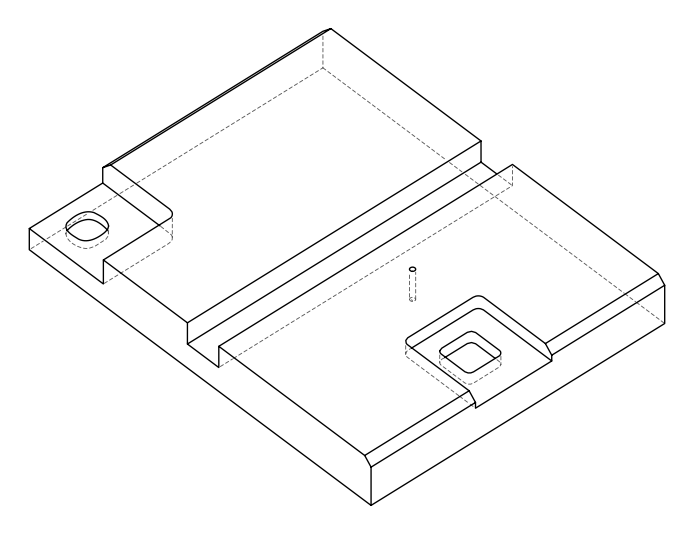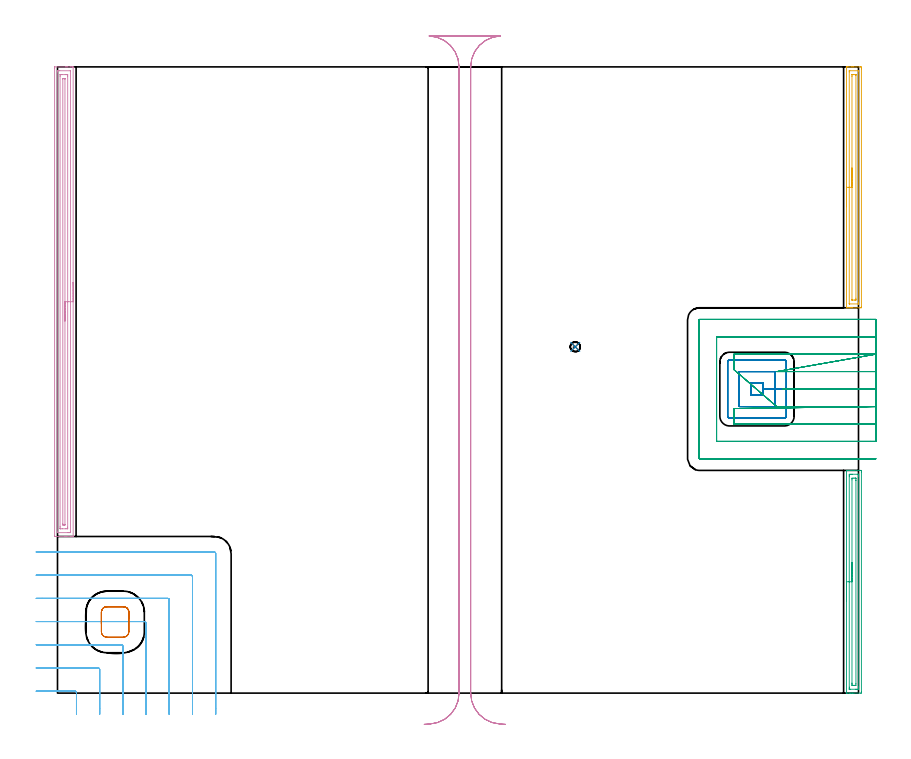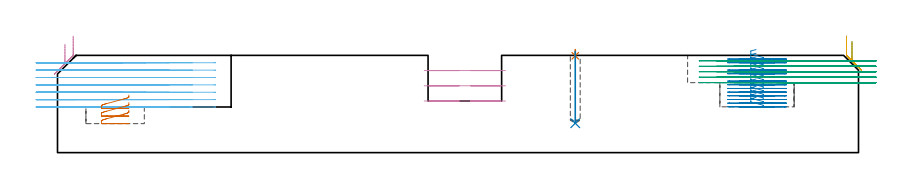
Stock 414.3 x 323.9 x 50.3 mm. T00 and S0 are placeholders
(PLAN: 10 operations, 6 tool changes, 51.4 min)
(1 SPOT_DRILL | STEP1POCKET | NXT0321_9005460120000 | 0.03 min | 1 mm3)
(2 DRILL_BLIND_HOLE_INTO_CENTER | STEP1POCKET | UGT0301_175 | 0.15 min | 683 mm3)
(3 AREA_MILL | FG_CHAMFER_SURFACE | UGT0205_001 | 2.97 min | 3558 mm3)
(4 AREA_MILL_1 | FG_CHAMFER_SURFACE_1 | UGT0205_001 | 7.97 min | 11453 mm3)
(5 AREA_MILL_2 | FG_CHAMFER_SURFACE_2 | UGT0205_001 | 3.2 min | 3837 mm3)
(6 MILL_CORNER_NOTCH_RECTANGULAR | CORNER_NOTCH_RECTANGULAR | UGT0201_008 | Follow Part, ap 4, ae 75% | 11.44 min | 193520 mm3)
(7 MILL_RECTANGULAR_POCKET | POCKET_RECTANGULAR_STRAIGHT | UGT0201_008 | Follow Part, ap 4, ae 75% | 0.67 min | 7377 mm3)
(8 MILL_RECTANGULAR_POCKET_1 | POCKET_RECTANGULAR_STRAIGHT_1 | NXT0201_009 | Follow Part, ap 2, ae 75% | 7.53 min | 38352 mm3)
(9 MILL_SLOT | SLOT_PARTIAL_RECTANGULAR | NXT0201_011 | Follow Part, ap 3, ae 75% | 12.69 min | 84000 mm3)
(10 MILL_RECTANGULAR_SLOT | SLOT_RECTANGULAR | UGT0201_004 | Follow Part, ap 8, ae 75% | 4.78 min | 290527 mm3)
(TOOL NXT0321_9005460120000 | NC Spot Drill, 142deg, 12mm, Carbide, Uncoated | D12 PA142 FL30 Z2)
(TOOL UGT0301_175 | Twist Drill 5.1 mm | D5.1 PA118 FL50 Z2)
(TOOL UGT0205_001 | Chamfer Mill 20 x 3 x 45 deg. | D20 FL50 Z2)
(TOOL UGT0201_008 | End Mill 16 mm | D16 FL32 Z4)
(TOOL NXT0201_009 | ENDMILL 8mm [2P460-0800-NA 1630] | D8 FL26 Z6)
(TOOL NXT0201_011 | ENDMILL 12mm [2P460-1200-NA 1630] | D12 FL38 Z6)
(TOOL UGT0201_004 | End Mill 32 mm | D32 FL53 Z6)
(OP 1 SPOT_DRILL)
G17 G21 G94 G90
T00 M6
G54
G17 G0 G90 X267.8 Y179.1 S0 M3
G43 Z60.3 H0
G94 G81 G98 Z50.08 F250. R53.3
G80
M5
M2
(OP 2 DRILL_BLIND_HOLE_INTO_CENTER)
G17 G21 G94 G90
T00 M6
G54
G17 G0 G90 X267.8 Y179.1 S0 M3
G43 Z60.3 H0
G94 G81 G98 Z15.2 F250. R52.3
G80
M5
M2
(OP 3 AREA_MILL)
G17 G21 G94 G90
T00 M6
G54
G17 G0 G90 X408.1 Y47.6 S1061 M3
G43 Z60.3 H0
G94 G1 Y47.638 Z59.428 F250.
Y47.752 Z58.563
Y47.941 Z57.712
Y48.203 Z56.88
Y48.537 Z56.074
Y48.94 Z55.3
Y49.408 Z54.564
Y49.94 Z53.872
Y50.529 Z53.229
Y51.172 Z52.639
Y51.864 Z52.108
Y52.6 Z51.64
Y53.374 Z51.237
Y54.18 Z50.903
Y55.012 Z50.641
Y55.863 Z50.452
Y56.728 Z50.338
Y57.6 Z50.3
Y115.062
X408.102 Y115.19 Z50.288
X408.208 Y115.198 Z50.184
X408.318 Y115.2 Z50.08
X408.994 Z49.405
X409.659 Z48.74
X410.201 Z48.195
X410.472 Z47.925
X411.076 Z47.321
X411.347 Z47.051
X411.947 Z46.447
X415.146 Z43.251
X415.448 Y115.197 Z42.949
X415.792 Y115.19 Z42.604
X415.797 Y114.973 Z42.601
X415.8 Y114.616 Z42.6
Y114.257
Y0.583
X415.797 Y0.227 Z42.601
X415.792 Y0.01 Z42.604
X415.448 Y0. Z42.949
X411.95 Z46.444
X411.347 Z47.051
X411.076 Z47.321
X410.472 Z47.925
X410.201 Z48.195
X409.659 Z48.74
X408.318 Z50.08
X408.209 Z50.183
X408.102 Y0.01 Z50.288
X408.1 Y0.138 Z50.3
Y57.6
X409.514 Z48.886
Y111.944
X409.515 Y112.643 Z48.885
X409.517 Y112.835 Z48.883
X409.521 Y113.175 Z48.879
X409.85 Y113.192 Z48.55
X410.201 Y113.197 Z48.199
X410.717 Y113.2 Z47.683
X411.076 Z47.324
X413.699 Z44.701
X414.215 Z44.185
X414.339 Y113.197 Z44.061
X414.361 Y113.195 Z44.039
X414.379 Y113.191 Z44.021
X414.38 Y113.164 Z44.02
X414.384 Y113.027 Z44.016
X414.385 Y112.835 Z44.015
X414.386 Y112.135 Z44.014
Y3.256
X414.385 Y2.557 Z44.015
X414.383 Y2.365 Z44.017
X414.379 Y2.025 Z44.021
X414.05 Y2.008 Z44.35
X413.699 Y2.003 Z44.701
X413.183 Y2. Z45.217
X412.824 Z45.576
X410.201 Z48.199
X409.685 Z48.715
X409.561 Y2.003 Z48.839
X409.539 Y2.005 Z48.861
X409.521 Y2.009 Z48.879
X409.52 Y2.036 Z48.88
X409.516 Y2.173 Z48.884
X409.515 Y2.365 Z48.885
X409.514 Y3.065 Z48.886
Y57.6
X410.928 Z47.472
X410.929 Y110.311 Z47.471
X410.935 Y111.053 Z47.465
X410.938 Y111.193 Z47.462
X411.95 Y111.2 Z46.45
X412.681 Y111.199 Z45.719
X412.824 Y111.195 Z45.576
X412.962 Y111.19 Z45.438
X412.966 Y111.053 Z45.434
X412.969 Y110.905 Z45.431
X412.971 Y110.162 Z45.429
X412.972 Y110.012 Z45.428
X412.971 Y4.889 Z45.429
X412.965 Y4.147 Z45.435
X412.962 Y4.007 Z45.438
X411.95 Y4. Z46.45
X411.219 Y4.001 Z47.181
X411.076 Y4.005 Z47.324
X410.938 Y4.01 Z47.462
X410.934 Y4.147 Z47.466
X410.931 Y4.295 Z47.469
X410.929 Y5.038 Z47.471
X410.928 Y5.188 Z47.472
Y57.6
Y58.472 Z47.51
Y59.336 Z47.623
Y60.188 Z47.812
Y61.02 Z48.075
Y61.826 Z48.408
Y62.6 Z48.811
Y63.336 Z49.28
Y64.028 Z49.811
Y64.671 Z50.401
Y65.26 Z51.044
Y65.791 Z51.736
Y66.26 Z52.472
Y66.663 Z53.245
Y66.997 Z54.051
Y67.259 Z54.883
Y67.448 Z55.735
Y67.562 Z56.6
Y67.6 Z57.472
G0 Z60.3
M5
M2
(OP 4 AREA_MILL_1)
G17 G21 G94 G90
T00 M6
G54
G17 G0 G90 X8.1 Y212.45 S1061 M3
G43 Z60.3 H0
G94 G1 Y212.412 Z59.428 F250.
Y212.298 Z58.563
Y212.109 Z57.712
Y211.847 Z56.88
Y211.513 Z56.074
Y211.11 Z55.3
Y210.642 Z54.564
Y210.11 Z53.872
Y209.521 Z53.229
Y208.878 Z52.639
Y208.186 Z52.108
Y207.45 Z51.64
Y206.676 Z51.237
Y205.87 Z50.903
Y205.038 Z50.641
Y204.186 Z50.452
Y203.322 Z50.338
Y202.45 Z50.3
Y81.152
X8.098 Y81.01 Z50.289
X7.963 Y81.003 Z50.156
X7.822 Y81. Z50.021
X7.411 Z49.61
X6.813 Z49.008
X4.758 Z46.955
X4.178 Z46.373
X3.59 Z45.785
X-1.31 Z40.887
X-1.383 Y81.002 Z40.814
X-1.492 Y81.01 Z40.705
X-1.499 Y81.119 Z40.699
X-1.5 Y81.598 Z40.7
Y323.302
X-1.495 Y323.785 Z40.703
X-1.491 Y323.89 Z40.706
X-1.382 Y323.9 Z40.816
X4.178 Z46.373
X4.758 Z46.955
X5.057 Z47.253
X6.813 Z49.008
X7.411 Z49.61
X7.822 Z50.021
X7.963 Y323.897 Z50.156
X8.098 Y323.89 Z50.289
X8.1 Y323.748 Z50.3
Y202.45
X6.686 Z48.886
X6.685 Y83.512 Z48.885
X6.684 Y83.381 Z48.884
X6.679 Y83.01 Z48.879
X6.308 Y83.002 Z48.508
X5.935 Y83.001 Z48.135
X5.432 Y83. Z47.632
X-0.012 Y83.001 Z42.188
X-0.038 Y83.002 Z42.162
X-0.066 Y83.008 Z42.134
X-0.079 Y83.013 Z42.121
X-0.081 Y83.033 Z42.119
X-0.085 Y83.251 Z42.115
Y321.388
X-0.084 Y321.518 Z42.116
X-0.079 Y321.89 Z42.121
X0.292 Y321.898 Z42.492
X0.665 Y321.899 Z42.865
X1.168 Y321.9 Z43.368
X6.612 Y321.899 Z48.812
X6.638 Y321.898 Z48.838
X6.666 Y321.892 Z48.866
X6.679 Y321.887 Z48.879
X6.681 Y321.867 Z48.881
X6.685 Y321.649 Z48.885
X6.686 Y202.45 Z48.886
X5.272 Z47.472
X5.271 Y85.839 Z47.471
X5.269 Y85.165 Z47.469
X5.267 Y85.057 Z47.467
X5.265 Y85.011 Z47.465
X5.214 Y85.005 Z47.414
X5.057 Y85.003 Z47.257
X4.341 Y85. Z46.541
X2.584 Z44.784
X1.706 Z43.906
X1.543 Y85.003 Z43.743
X1.381 Y85.008 Z43.581
X1.34 Y85.01 Z43.54
X1.335 Y85.036 Z43.535
X1.332 Y85.093 Z43.532
X1.33 Y85.165 Z43.53
X1.329 Y85.383 Z43.529
X1.328 Y86.057 Z43.528
X1.329 Y319.061 Z43.529
X1.331 Y319.735 Z43.531
X1.333 Y319.843 Z43.533
X1.335 Y319.889 Z43.535
X1.386 Y319.895 Z43.586
X1.543 Y319.897 Z43.743
X2.259 Y319.9 Z44.459
X4.016 Z46.216
X4.894 Z47.094
X5.057 Y319.897 Z47.257
X5.219 Y319.892 Z47.419
X5.26 Y319.89 Z47.46
X5.265 Y319.864 Z47.465
X5.268 Y319.807 Z47.468
X5.27 Y319.735 Z47.47
X5.271 Y319.517 Z47.471
X5.272 Y318.843 Z47.472
Y202.45
X3.857 Z46.057
Y87.276
X3.855 Y87.087 Z46.055
X3.852 Y87.019 Z46.052
X3.85 Y87.01 Z46.05
X3.843 Y87.006 Z46.043
X3.818 Y87.003 Z46.018
X3.714 Y87.001 Z45.914
X3.3 Y87. Z45.5
X3.25 Z45.45
X2.883 Y87.004 Z45.083
X2.792 Y87.007 Z44.992
X2.752 Y87.01 Z44.952
X2.75 Y87.039 Z44.95
X2.747 Y87.122 Z44.947
X2.743 Y87.514 Z44.943
Y317.624
X2.745 Y317.813 Z44.945
X2.748 Y317.881 Z44.948
X2.75 Y317.89 Z44.95
X2.757 Y317.894 Z44.957
X2.782 Y317.897 Z44.982
X2.886 Y317.899 Z45.086
X3.3 Y317.9 Z45.5
X3.35 Z45.55
X3.717 Y317.896 Z45.917
X3.808 Y317.893 Z46.008
X3.848 Y317.89 Z46.048
X3.85 Y317.861 Z46.05
X3.853 Y317.778 Z46.053
X3.857 Y317.386 Z46.057
Y202.45
Y201.578 Z46.095
Y200.713 Z46.209
Y199.862 Z46.398
Y199.03 Z46.66
Y198.224 Z46.994
Y197.45 Z47.397
Y196.714 Z47.866
Y196.022 Z48.397
Y195.379 Z48.986
Y194.79 Z49.629
Y194.258 Z50.322
Y193.79 Z51.057
Y193.387 Z51.831
Y193.053 Z52.637
Y192.791 Z53.469
Y192.602 Z54.321
Y192.488 Z55.186
Y192.45 Z56.057
G0 Z60.3
M5
M2
(OP 5 AREA_MILL_2)
G17 G21 G94 G90
T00 M6
G54
G17 G0 G90 X408.1 Y251.6 S1061 M3
G43 Z60.3 H0
G94 G1 Y251.638 Z59.428 F250.
Y251.752 Z58.563
Y251.941 Z57.712
Y252.203 Z56.88
Y252.537 Z56.074
Y252.94 Z55.3
Y253.409 Z54.564
Y253.94 Z53.872
Y254.529 Z53.229
Y255.172 Z52.639
Y255.864 Z52.108
Y256.6 Z51.64
Y257.374 Z51.237
Y258.18 Z50.903
Y259.012 Z50.641
Y259.864 Z50.452
Y260.728 Z50.338
Y261.6 Z50.3
Y323.722
X408.102 Y323.89 Z50.288
X408.239 Y323.898 Z50.153
X408.381 Y323.9 Z50.019
X408.63 Z49.769
X409.327 Z49.068
X410.549 Z47.847
X411.076 Z47.319
X411.687 Z46.708
X415.184 Z43.213
X415.448 Y323.897 Z42.95
X415.793 Y323.89 Z42.604
X415.798 Y323.633 Z42.601
X415.8 Y323.275 Z42.6
Y322.915
Y199.925
X415.798 Y199.567 Z42.601
X415.793 Y199.31 Z42.604
X415.448 Y199.3 Z42.95
X411.076 Z47.319
X410.549 Z47.847
X410.201 Z48.195
X409.675 Z48.721
X409.327 Z49.068
X408.381 Z50.019
X408.24 Z50.152
X408.211 Y199.301 Z50.181
X408.103 Y199.31 Z50.288
X408.1 Y199.478 Z50.3
Y261.6
X409.514 Z48.886
Y321.296
X409.515 Y321.487 Z48.885
X409.519 Y321.838 Z48.881
X409.521 Y321.879 Z48.879
X409.526 Y321.89 Z48.874
X409.556 Y321.893 Z48.844
X409.663 Y321.898 Z48.737
X409.798 Y321.9 Z48.602
X414.17 Z44.23
X414.333 Y321.897 Z44.067
X414.366 Y321.894 Z44.034
X414.377 Y321.89 Z44.023
X414.379 Y321.881 Z44.021
X414.382 Y321.842 Z44.018
X414.385 Y321.68 Z44.015
X414.386 Y201.904 Z44.014
X414.385 Y201.713 Z44.015
X414.381 Y201.362 Z44.019
X414.379 Y201.321 Z44.021
X414.374 Y201.31 Z44.026
X414.344 Y201.307 Z44.056
X414.237 Y201.302 Z44.163
X414.102 Y201.3 Z44.298
X409.73 Z48.67
X409.567 Y201.303 Z48.833
X409.534 Y201.306 Z48.866
X409.523 Y201.31 Z48.877
X409.521 Y201.319 Z48.879
X409.518 Y201.358 Z48.882
X409.515 Y201.52 Z48.885
X409.514 Y261.6 Z48.886
X410.928 Z47.472
Y318.956
X410.93 Y319.7 Z47.47
X410.933 Y319.846 Z47.467
X410.935 Y319.89 Z47.465
X410.978 Y319.894 Z47.422
X411.076 Y319.897 Z47.324
X411.754 Y319.9 Z46.646
X412.629 Z45.771
X412.824 Y319.899 Z45.576
X412.89 Y319.897 Z45.51
X412.941 Y319.89 Z45.459
X412.965 Y319.885 Z45.435
X412.967 Y319.85 Z45.433
X412.97 Y319.7 Z45.43
X412.971 Y319.55 Z45.429
X412.972 Y204.244 Z45.428
X412.97 Y203.5 Z45.43
X412.967 Y203.354 Z45.433
X412.965 Y203.31 Z45.435
X412.922 Y203.306 Z45.478
X412.824 Y203.303 Z45.576
X412.146 Y203.3 Z46.254
X411.271 Z47.129
X411.076 Y203.301 Z47.324
X411.01 Y203.303 Z47.39
X410.959 Y203.31 Z47.441
X410.935 Y203.315 Z47.465
X410.933 Y203.351 Z47.467
X410.93 Y203.5 Z47.47
X410.929 Y203.65 Z47.471
X410.928 Y261.6 Z47.472
Y262.472 Z47.51
Y263.337 Z47.624
Y264.188 Z47.812
Y265.02 Z48.075
Y265.826 Z48.409
Y266.6 Z48.811
Y267.336 Z49.28
Y268.028 Z49.811
Y268.671 Z50.401
Y269.26 Z51.044
Y269.792 Z51.736
Y270.26 Z52.472
Y270.663 Z53.245
Y270.997 Z54.051
Y271.259 Z54.883
Y271.448 Z55.735
Y271.562 Z56.6
Y271.6 Z57.472
G0 Z60.3
M5
M2
(OP 6 MILL_CORNER_NOTCH_RECTANGULAR)
G17 G21 G94 G90
T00 M6
G54
G17 G0 G90 X9.8 Y-11. S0 M3
G43 Z60.3 H0
Z46.486
G94 G1 Y-8. F250.
Y0.206 F500.
G3 X9.006 Y1. R0.8
G1 X-8.
X-11. F250.
G0 Z60.3
X21.8 Y-11.
Z46.486
G1 Y-8.
Y12.205 F500.
G3 X21.005 Y13. R0.8
G1 X-8.
X-11. F250.
G0 Z60.3
X33.8 Y-11.
Z46.486
G1 Y-8.
Y24.205 F500.
G3 X33.005 Y25. R0.8
G1 X-8.
X-11. F250.
G0 Z60.3
X45.8 Y-11.
Z46.486
G1 Y-8.
Y36.205 F500.
G3 X45.005 Y37. R0.8
G1 X-8.
X-11. F250.
G0 Z60.3
X57.8 Y-11.
Z46.486
G1 Y-8.
Y48.205 F500.
G3 X57.005 Y49. R0.8
G1 X-8.
X-11. F250.
G0 Z60.3
X69.8 Y-11.
Z46.486
G1 Y-8.
Y60.204 F500.
G3 X69.004 Y61. R0.8
G1 X-8.
X-11. F250.
G0 Z60.3
X81.8 Y-11.
Z46.486
G1 Y-8.
Y72.204 F500.
G3 X81.004 Y73. R0.8
G1 X-8.
X-11. F250.
G0 Z60.3
X9.8 Y-11.
Z42.671
G1 Y-8.
Y0.206 F500.
G3 X9.006 Y1. R0.8
G1 X-8.
X-11. F250.
G0 Z60.3
X21.8 Y-11.
Z42.671
G1 Y-8.
Y12.205 F500.
G3 X21.006 Y13. R0.8
G1 X-8.
X-11. F250.
G0 Z60.3
X33.8 Y-11.
Z42.671
G1 Y-8.
Y24.205 F500.
G3 X33.005 Y25. R0.8
G1 X-8.
X-11. F250.
G0 Z60.3
X45.8 Y-11.
Z42.671
G1 Y-8.
Y36.205 F500.
G3 X45.005 Y37. R0.8
G1 X-8.
X-11. F250.
G0 Z60.3
X57.8 Y-11.
Z42.671
G1 Y-8.
Y48.205 F500.
G3 X57.005 Y49. R0.8
G1 X-8.
X-11. F250.
G0 Z60.3
X69.8 Y-11.
Z42.671
G1 Y-8.
Y60.204 F500.
G3 X69.004 Y61. R0.8
G1 X-8.
X-11. F250.
G0 Z60.3
X81.8 Y-11.
Z42.671
G1 Y-8.
Y72.204 F500.
G3 X81.004 Y73. R0.8
G1 X-8.
X-11. F250.
G0 Z60.3
X9.8 Y-11.
Z38.857
G1 Y-8.
Y0.206 F500.
G3 X9.006 Y1. R0.8
G1 X-8.
X-11. F250.
G0 Z60.3
X21.8 Y-11.
Z38.857
G1 Y-8.
Y12.205 F500.
G3 X21.005 Y13. R0.8
G1 X-8.
X-11. F250.
G0 Z60.3
X33.8 Y-11.
Z38.857
G1 Y-8.
Y24.205 F500.
G3 X33.005 Y25. R0.8
G1 X-8.
X-11. F250.
G0 Z60.3
X45.8 Y-11.
Z38.857
G1 Y-8.
Y36.205 F500.
G3 X45.005 Y37. R0.8
G1 X-8.
X-11. F250.
G0 Z60.3
X57.8 Y-11.
Z38.857
G1 Y-8.
Y48.205 F500.
G3 X57.005 Y49. R0.8
G1 X-8.
X-11. F250.
G0 Z60.3
X69.8 Y-11.
Z38.857
G1 Y-8.
Y60.204 F500.
G3 X69.004 Y61. R0.8
G1 X-8.
X-11. F250.
G0 Z60.3
X81.8 Y-11.
Z38.857
G1 Y-8.
Y72.204 F500.
G3 X81.004 Y73. R0.8
G1 X-8.
X-11. F250.
G0 Z60.3
X9.8 Y-11.
Z35.043
G1 Y-8.
Y0.206 F500.
G3 X9.006 Y1. R0.8
G1 X-8.
X-11. F250.
G0 Z60.3
X21.8 Y-11.
Z35.043
G1 Y-8.
Y12.205 F500.
G3 X21.005 Y13. R0.8
G1 X-8.
X-11. F250.
G0 Z60.3
X33.8 Y-11.
Z35.043
G1 Y-8.
Y24.205 F500.
G3 X33.005 Y25. R0.8
G1 X-8.
X-11. F250.
G0 Z60.3
X45.8 Y-11.
Z35.043
G1 Y-8.
Y36.205 F500.
G3 X45.005 Y37. R0.8
G1 X-8.
X-11. F250.
G0 Z60.3
X57.8 Y-11.
Z35.043
G1 Y-8.
Y48.205 F500.
G3 X57.005 Y49. R0.8
G1 X-8.
X-11. F250.
G0 Z60.3
X69.8 Y-11.
Z35.043
G1 Y-8.
Y60.204 F500.
G3 X69.004 Y61. R0.8
G1 X-8.
X-11. F250.
G0 Z60.3
X81.8 Y-11.
Z35.043
G1 Y-8.
Y72.204 F500.
G3 X81.004 Y73. R0.8
G1 X-8.
X-11. F250.
G0 Z60.3
X9.8 Y-11.
Z31.229
G1 Y-8.
Y0.206 F500.
G3 X9.006 Y1. R0.8
G1 X-8.
X-11. F250.
G0 Z60.3
X21.8 Y-11.
Z31.229
G1 Y-8.
Y12.205 F500.
G3 X21.005 Y13. R0.8
G1 X-8.
X-11. F250.
G0 Z60.3
X33.8 Y-11.
Z31.229
G1 Y-8.
Y24.205 F500.
G3 X33.005 Y25. R0.8
G1 X-8.
X-11. F250.
G0 Z60.3
X45.8 Y-11.
Z31.229
G1 Y-8.
Y36.205 F500.
G3 X45.005 Y37. R0.8
G1 X-8.
X-11. F250.
G0 Z60.3
X57.8 Y-11.
Z31.229
G1 Y-8.
Y48.205 F500.
G3 X57.005 Y49. R0.8
G1 X-8.
X-11. F250.
G0 Z60.3
X69.8 Y-11.
Z31.229
G1 Y-8.
Y60.204 F500.
G3 X69.004 Y61. R0.8
G1 X-8.
X-11. F250.
G0 Z60.3
X81.8 Y-11.
Z31.229
G1 Y-8.
Y72.204 F500.
G3 X81.004 Y73. R0.8
G1 X-8.
X-11. F250.
G0 Z60.3
X9.8 Y-11.
Z27.414
G1 Y-8.
Y0.206 F500.
G3 X9.006 Y1. R0.8
G1 X-8.
X-11. F250.
G0 Z60.3
X21.8 Y-11.
Z27.414
G1 Y-8.
Y12.205 F500.
G3 X21.005 Y13. R0.8
G1 X-8.
X-11. F250.
G0 Z60.3
X33.8 Y-11.
Z27.414
G1 Y-8.
Y24.205 F500.
G3 X33.005 Y25. R0.8
G1 X-8.
X-11. F250.
G0 Z60.3
X45.8 Y-11.
Z27.414
G1 Y-8.
Y36.205 F500.
G3 X45.005 Y37. R0.8
G1 X-8.
X-11. F250.
G0 Z60.3
X57.8 Y-11.
Z27.414
G1 Y-8.
Y48.205 F500.
G3 X57.005 Y49. R0.8
G1 X-8.
X-11. F250.
G0 Z60.3
X69.8 Y-11.
Z27.414
G1 Y-8.
Y60.204 F500.
G3 X69.004 Y61. R0.8
G1 X-8.
X-11. F250.
G0 Z60.3
X81.8 Y-11.
Z27.414
G1 Y-8.
Y72.204 F500.
G3 X81.004 Y73. R0.8
G1 X-8.
X-11. F250.
G0 Z60.3
X9.8 Y-11.
Z23.6
G1 Y-8.
Y0.206 F500.
G3 X9.006 Y1. R0.8
G1 X-8.
X-11. F250.
G0 Z60.3
X21.8 Y-11.
Z23.6
G1 Y-8.
Y12.205 F500.
G3 X21.005 Y13. R0.8
G1 X-8.
X-11. F250.
G0 Z60.3
X33.8 Y-11.
Z23.6
G1 Y-8.
Y24.205 F500.
G3 X33.005 Y25. R0.8
G1 X-8.
X-11. F250.
G0 Z60.3
X45.8 Y-11.
Z23.6
G1 Y-8.
Y36.205 F500.
G3 X45.005 Y37. R0.8
G1 X-8.
X-11. F250.
G0 Z60.3
X57.8 Y-11.
Z23.6
G1 Y-8.
Y48.205 F500.
G3 X57.005 Y49. R0.8
G1 X-8.
X-11. F250.
G0 Z60.3
X69.8 Y-11.
Z23.6
G1 Y-8.
Y60.204 F500.
G3 X69.004 Y61. R0.8
G1 X-8.
X-11. F250.
G0 Z60.3
X81.8 Y-11.
Z23.6
G1 Y-8.
Y72.204 F500.
G3 X81.004 Y73. R0.8
G1 X-8.
X-11. F250.
G0 Z60.3
M5
M2
(OP 7 MILL_RECTANGULAR_POCKET)
G17 G21 G94 G90
T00 M6
G54
G17 G0 G90 X36.9 Y38.483 S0 M3
G43 Z60.3 H0
Z29.767
G94 G1 Y41.8 Z28.878 F250.
Y41.97 Z28.832
X36.835 Y42.434 Z28.707
X36.696 Y42.882 Z28.581
X36.487 Y43.301 Z28.455
X36.213 Y43.682 Z28.33
X35.882 Y44.013 Z28.204
X35.501 Y44.287 Z28.079
X35.082 Y44.496 Z27.953
X34.634 Y44.635 Z27.828
X34.17 Y44.7 Z27.702
X25.43 Z25.36
X24.966 Y44.635 Z25.234
X24.518 Y44.496 Z25.109
X24.099 Y44.287 Z24.983
X23.718 Y44.013 Z24.858
X23.387 Y43.682 Z24.732
X23.113 Y43.301 Z24.607
X22.904 Y42.882 Z24.481
X22.765 Y42.434 Z24.355
X22.7 Y41.97 Z24.23
Y36.8 Z22.844
Y31.8 F500.
G3 X25.6 Y28.9 R2.9
G1 X34.
G3 X36.9 Y31.8 R2.9
G1 Y41.8
G3 X34. Y44.7 R2.9
G1 X25.6
G3 X22.7 Y41.8 R2.9
G1 Y36.8
Y35.8
G0 X36.9 Y38.483 Z25.844
G1 Y41.8 Z24.956 F250.
Y41.97 Z24.91
X36.835 Y42.434 Z24.784
X36.696 Y42.882 Z24.659
X36.487 Y43.301 Z24.533
X36.213 Y43.682 Z24.408
X35.882 Y44.013 Z24.282
X35.501 Y44.287 Z24.157
X35.082 Y44.496 Z24.031
X34.634 Y44.635 Z23.905
X34.17 Y44.7 Z23.78
X25.43 Z21.438
X24.966 Y44.635 Z21.312
X24.518 Y44.496 Z21.187
X24.099 Y44.287 Z21.061
X23.718 Y44.013 Z20.935
X23.387 Y43.682 Z20.81
X23.113 Y43.301 Z20.684
X22.904 Y42.882 Z20.559
X22.765 Y42.434 Z20.433
X22.7 Y41.97 Z20.308
Y36.8 Z18.922
Y31.8 F500.
G3 X25.6 Y28.9 R2.9
G1 X34.
G3 X36.9 Y31.8 R2.9
G1 Y41.8
G3 X34. Y44.7 R2.9
G1 X25.6
G3 X22.7 Y41.8 R2.9
G1 Y36.8
Y35.8
G0 X36.9 Y38.483 Z21.922
G1 Y41.8 Z21.033 F250.
Y41.97 Z20.988
X36.835 Y42.434 Z20.862
X36.696 Y42.882 Z20.737
X36.487 Y43.301 Z20.611
X36.213 Y43.682 Z20.485
X35.882 Y44.013 Z20.36
X35.501 Y44.287 Z20.234
X35.082 Y44.496 Z20.109
X34.634 Y44.635 Z19.983
X34.17 Y44.7 Z19.858
X25.43 Z17.516
X24.966 Y44.635 Z17.39
X24.518 Y44.496 Z17.264
X24.099 Y44.287 Z17.139
X23.718 Y44.013 Z17.013
X23.387 Y43.682 Z16.888
X23.113 Y43.301 Z16.762
X22.904 Y42.882 Z16.637
X22.765 Y42.434 Z16.511
X22.7 Y41.97 Z16.385
Y36.8 Z15.
Y31.8 F500.
G3 X25.6 Y28.9 R2.9
G1 X34.
G3 X36.9 Y31.8 R2.9
G1 Y41.8
G3 X34. Y44.7 R2.9
G1 X25.6
G3 X22.7 Y41.8 R2.9
G1 Y36.8
Y35.8
G0 Z60.3
M5
M2
(OP 8 MILL_RECTANGULAR_POCKET_1)
G17 G21 G94 G90
T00 M6
G54
G17 G0 G90 X361.337 Y160.3 S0 M3
G43 Z60.3 H1
Z53.3
G94 G1 X358.6 Z52.567 F250.
Y154.2 Z50.932
X365. Z49.217
Y157.25 Z48.4
Y160.3 F500.
X358.6
Y154.2
X365.
Y157.25
X371.
Y166.3
X352.6
Y148.2
X371.
Y157.25
X377.
Y171.3
G3 X376. Y172.3 R1.
G1 X347.6
G3 X346.6 Y171.3 R1.
G1 Y143.2
G3 X347.6 Y142.2 R1.
G1 X376.
G3 X377. Y143.2 R1.
G1 Y157.25
Y158.25
G0 X361.337 Y160.3 Z51.4
G1 X358.6 Z50.667 F250.
Y154.2 Z49.032
X365. Z47.317
Y157.25 Z46.5
Y160.3 F500.
X358.6
Y154.2
X365.
Y157.25
X371.
Y166.3
X352.6
Y148.2
X371.
Y157.25
X377.
Y171.3
G3 X376. Y172.3 R1.
G1 X347.6
G3 X346.6 Y171.3 R1.
G1 Y143.2
G3 X347.6 Y142.2 R1.
G1 X376.
G3 X377. Y143.2 R1.
G1 Y157.25
Y158.25
G0 X361.337 Y160.3 Z49.5
G1 X358.6 Z48.767 F250.
Y154.2 Z47.132
X365. Z45.417
Y157.25 Z44.6
Y160.3 F500.
X358.6
Y154.2
X365.
Y157.25
X371.
Y166.3
X352.6
Y148.2
X371.
Y157.25
X377.
Y171.3
G3 X376. Y172.3 R1.
G1 X347.6
G3 X346.6 Y171.3 R1.
G1 Y143.2
G3 X347.6 Y142.2 R1.
G1 X376.
G3 X377. Y143.2 R1.
G1 Y157.25
Y158.25
G0 X361.337 Y160.3 Z47.6
G1 X358.6 Z46.867 F250.
Y154.2 Z45.232
X365. Z43.517
Y157.25 Z42.7
Y160.3 F500.
X358.6
Y154.2
X365.
Y157.25
X371.
Y166.3
X352.6
Y148.2
X371.
Y157.25
X377.
Y171.3
G3 X376. Y172.3 R1.
G1 X347.6
G3 X346.6 Y171.3 R1.
G1 Y143.2
G3 X347.6 Y142.2 R1.
G1 X376.
G3 X377. Y143.2 R1.
G1 Y157.25
Y158.25
G0 X361.337 Y160.3 Z45.7
G1 X358.6 Z44.967 F250.
Y154.2 Z43.332
X365. Z41.617
Y157.25 Z40.8
Y160.3 F500.
X358.6
Y154.2
X365.
Y157.25
X371.
Y166.3
X352.6
Y148.2
X371.
Y157.25
X377.
Y171.3
G3 X376. Y172.3 R1.
G1 X347.6
G3 X346.6 Y171.3 R1.
G1 Y143.2
G3 X347.6 Y142.2 R1.
G1 X376.
G3 X377. Y143.2 R1.
G1 Y157.25
Y158.25
G0 X361.337 Y160.3 Z43.8
G1 X358.6 Z43.067 F250.
Y154.2 Z41.432
X365. Z39.717
Y157.25 Z38.9
Y160.3 F500.
X358.6
Y154.2
X365.
Y157.25
X371.
Y166.3
X352.6
Y148.2
X371.
Y157.25
X377.
Y171.3
G3 X376. Y172.3 R1.
G1 X347.6
G3 X346.6 Y171.3 R1.
G1 Y143.2
G3 X347.6 Y142.2 R1.
G1 X376.
G3 X377. Y143.2 R1.
G1 Y157.25
Y158.25
G0 X361.337 Y160.3 Z41.9
G1 X358.6 Z41.167 F250.
Y154.2 Z39.532
X365. Z37.817
Y157.25 Z37.
Y160.3 F500.
X358.6
Y154.2
X365.
Y157.25
X371.
Y166.3
X352.6
Y148.2
X371.
Y157.25
X377.
Y171.3
G3 X376. Y172.3 R1.
G1 X347.6
G3 X346.6 Y171.3 R1.
G1 Y143.2
G3 X347.6 Y142.2 R1.
G1 X376.
G3 X377. Y143.2 R1.
G1 Y157.25
Y158.25
G0 X361.337 Y160.3 Z40.
G1 X358.6 Z39.267 F250.
Y154.2 Z37.632
X365. Z35.917
Y157.25 Z35.1
Y160.3 F500.
X358.6
Y154.2
X365.
Y157.25
X371.
Y166.3
X352.6
Y148.2
X371.
Y157.25
X377.
Y171.3
G3 X376. Y172.3 R1.
G1 X347.6
G3 X346.6 Y171.3 R1.
G1 Y143.2
G3 X347.6 Y142.2 R1.
G1 X376.
G3 X377. Y143.2 R1.
G1 Y157.25
Y158.25
G0 X361.337 Y160.3 Z38.1
G1 X358.6 Z37.367 F250.
Y154.2 Z35.732
X365. Z34.017
Y157.25 Z33.2
Y160.3 F500.
X358.6
Y154.2
X365.
Y157.25
X371.
Y166.3
X352.6
Y148.2
X371.
Y157.25
X377.
Y171.3
G3 X376. Y172.3 R1.
G1 X347.6
G3 X346.6 Y171.3 R1.
G1 Y143.2
G3 X347.6 Y142.2 R1.
G1 X376.
G3 X377. Y143.2 R1.
G1 Y157.25
Y158.25
G0 X361.337 Y160.3 Z36.2
G1 X358.6 Z35.467 F250.
Y154.2 Z33.832
X365. Z32.117
Y157.25 Z31.3
Y160.3 F500.
X358.6
Y154.2
X365.
Y157.25
X371.
Y166.3
X352.6
Y148.2
X371.
Y157.25
X377.
Y171.3
G3 X376. Y172.3 R1.
G1 X347.6
G3 X346.6 Y171.3 R1.
G1 Y143.2
G3 X347.6 Y142.2 R1.
G1 X376.
G3 X377. Y143.2 R1.
G1 Y157.25
Y158.25
G0 X361.337 Y160.3 Z34.3
G1 X358.6 Z33.567 F250.
Y154.2 Z31.932
X365. Z30.217
Y157.25 Z29.4
Y160.3 F500.
X358.6
Y154.2
X365.
Y157.25
X371.
Y166.3
X352.6
Y148.2
X371.
Y157.25
X377.
Y171.3
G3 X376. Y172.3 R1.
G1 X347.6
G3 X346.6 Y171.3 R1.
G1 Y143.2
G3 X347.6 Y142.2 R1.
G1 X376.
G3 X377. Y143.2 R1.
G1 Y157.25
Y158.25
G0 X361.337 Y160.3 Z32.4
G1 X358.6 Z31.667 F250.
Y154.2 Z30.032
X365. Z28.317
Y157.25 Z27.5
Y160.3 F500.
X358.6
Y154.2
X365.
Y157.25
X371.
Y166.3
X352.6
Y148.2
X371.
Y157.25
X377.
Y171.3
G3 X376. Y172.3 R1.
G1 X347.6
G3 X346.6 Y171.3 R1.
G1 Y143.2
G3 X347.6 Y142.2 R1.
G1 X376.
G3 X377. Y143.2 R1.
G1 Y157.25
Y158.25
G0 X361.337 Y160.3 Z30.5
G1 X358.6 Z29.767 F250.
Y154.2 Z28.132
X365. Z26.417
Y157.25 Z25.6
Y160.3 F500.
X358.6
Y154.2
X365.
Y157.25
X371.
Y166.3
X352.6
Y148.2
X371.
Y157.25
X377.
Y171.3
G3 X376. Y172.3 R1.
G1 X347.6
G3 X346.6 Y171.3 R1.
G1 Y143.2
G3 X347.6 Y142.2 R1.
G1 X376.
G3 X377. Y143.2 R1.
G1 Y157.25
Y158.25
G0 X361.337 Y160.3 Z28.6
G1 X358.6 Z27.867 F250.
Y154.2 Z26.232
X365. Z24.517
Y157.25 Z23.7
Y160.3 F500.
X358.6
Y154.2
X365.
Y157.25
X371.
Y166.3
X352.6
Y148.2
X371.
Y157.25
X377.
Y171.3
G3 X376. Y172.3 R1.
G1 X347.6
G3 X346.6 Y171.3 R1.
G1 Y143.2
G3 X347.6 Y142.2 R1.
G1 X376.
G3 X377. Y143.2 R1.
G1 Y157.25
Y158.25
G0 Z60.3
M5
M2
(OP 9 MILL_SLOT)
G17 G21 G94 G90
T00 M6
G54
G17 G0 G90 X423.3 Y157.3 S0 M3
G43 Z60.3 H1
Z47.48
G94 G1 X420.3 F250.
X375. F500.
Y157.2
X420.3
X423.3 F250.
Y166.3
X420.3
X375. F500.
X372. F250.
X423.3 Y175.301 F500.
X420.3 Y175.3 F250.
X349.9 F500.
Y170.3
Y167.3 F250.
X372. Y148.2 F500.
X375. F250.
X420.3 F500.
X423.3 F250.
X349.9 Y147.2 F500.
Y144.2 F250.
Y139.2 F500.
X420.3
X423.3 Y139.199 F250.
Y184.301
X420.3 Y184.3
X340.9 F500.
Y130.2
X420.3
X423.3 Y130.199 F250.
X423.296 Y193.3
X420.296
X332.1 F500.
G3 X331.9 Y193.1 R0.2
G1 Y121.4
G3 X332.1 Y121.2 R0.2
G1 X420.297
X423.297 F250.
G0 X423.3 Y157.3 Z44.66
G1 X420.3
X375. F500.
Y157.2
X420.3
X423.3 F250.
Y166.3
X420.3
X375. F500.
X372. F250.
X423.3 Y175.3 F500.
X420.3 F250.
X349.9 F500.
Y170.3
Y167.3 F250.
X372. Y148.2 F500.
X375. F250.
X420.3 F500.
X423.3 F250.
X349.9 Y147.2 F500.
Y144.2 F250.
Y139.2 F500.
X420.3
X423.3 F250.
Y184.3
X420.3
X340.9 F500.
Y130.2
X420.3
X423.3 F250.
Y193.3
X420.3
X332.1 F500.
G3 X331.9 Y193.1 R0.2
G1 Y121.4
G3 X332.1 Y121.2 R0.2
G1 X420.3
X423.3 F250.
G0 Y157.3 Z41.84
G1 X420.3
X375. F500.
Y157.2
X420.3
X423.3 F250.
Y166.3
X420.3
X375. F500.
X372. F250.
X423.3 Y175.3 F500.
X420.3 F250.
X349.9 F500.
Y170.3
Y167.3 F250.
X372. Y148.2 F500.
X375. F250.
X420.3 F500.
X423.3 F250.
X349.9 Y147.2 F500.
Y144.2 F250.
Y139.2 F500.
X420.3
X423.3 F250.
Y184.3
X420.3
X340.9 F500.
Y130.2
X420.3
X423.3 F250.
Y193.3
X420.3
X332.1 F500.
G3 X331.9 Y193.1 R0.2
G1 Y121.4
G3 X332.1 Y121.2 R0.2
G1 X420.3
X423.3 F250.
G0 Y157.3 Z39.02
G1 X420.3
X375. F500.
Y157.2
X420.3
X423.3 F250.
Y166.3
X420.3
X375. F500.
X372. F250.
X423.3 Y175.3 F500.
X420.3 F250.
X349.9 F500.
Y170.3
Y167.3 F250.
X372. Y148.2 F500.
X375. F250.
X420.3 F500.
X423.3 F250.
X349.9 Y147.2 F500.
Y144.2 F250.
Y139.2 F500.
X420.3
X423.3 F250.
Y184.3
X420.3
X340.9 F500.
Y130.2
X420.3
X423.3 F250.
Y193.3
X420.3
X332.1 F500.
G3 X331.9 Y193.1 R0.2
G1 Y121.4
G3 X332.1 Y121.2 R0.2
G1 X420.3
X423.3 F250.
G0 Y157.3 Z36.2
G1 X420.3
X375. F500.
Y157.2
X420.3
X423.3 F250.
Y166.3
X420.3
X375. F500.
X372. F250.
X423.3 Y175.3 F500.
X420.3 F250.
X349.9 F500.
Y170.3
Y167.3 F250.
X372. Y148.2 F500.
X375. F250.
X420.3 F500.
X423.3 F250.
X349.9 Y147.2 F500.
Y144.2 F250.
Y139.2 F500.
X420.3
X423.3 F250.
Y184.3
X420.3
X340.9 F500.
Y130.2
X420.3
X423.3 F250.
Y193.3
X420.3
X332.1 F500.
G3 X331.9 Y193.1 R0.2
G1 Y121.4
G3 X332.1 Y121.2 R0.2
G1 X420.3
X423.3 F250.
G0 Z60.3
M5
M2
(OP 10 MILL_RECTANGULAR_SLOT)
G17 G21 G94 G90
T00 M6
G54
G17 G0 G90 X231.715 Y-16.154 S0 M3
G43 Z60.3 H0
Z42.433
G94 G1 X228.721 Y-15.97 F250.
G2 X213.7 Y0. R16. F500.
G1 Y323.9
G2 X229.134 Y339.89 R16.
G1 X192.266
G2 X207.7 Y323.9 R16.
G1 Y0.
G2 X192.679 Y-15.97 R16.
G1 X189.685 Y-16.154 F250.
G0 X231.715 Z34.567
G1 X228.721 Y-15.97
G2 X213.7 Y0. R16. F500.
G1 Y323.9
G2 X229.134 Y339.89 R16.
G1 X192.266
G2 X207.7 Y323.9 R16.
G1 Y0.
G2 X192.679 Y-15.97 R16.
G1 X189.685 Y-16.154 F250.
G0 X231.715 Z26.7
G1 X228.721 Y-15.97
G2 X213.7 Y0. R16. F500.
G1 Y323.9
G2 X229.134 Y339.89 R16.
G1 X192.266
G2 X207.7 Y323.9 R16.
G1 Y0.
G2 X192.679 Y-15.97 R16.
G1 X189.685 Y-16.154 F250.
G0 Z60.3
M5
M2
